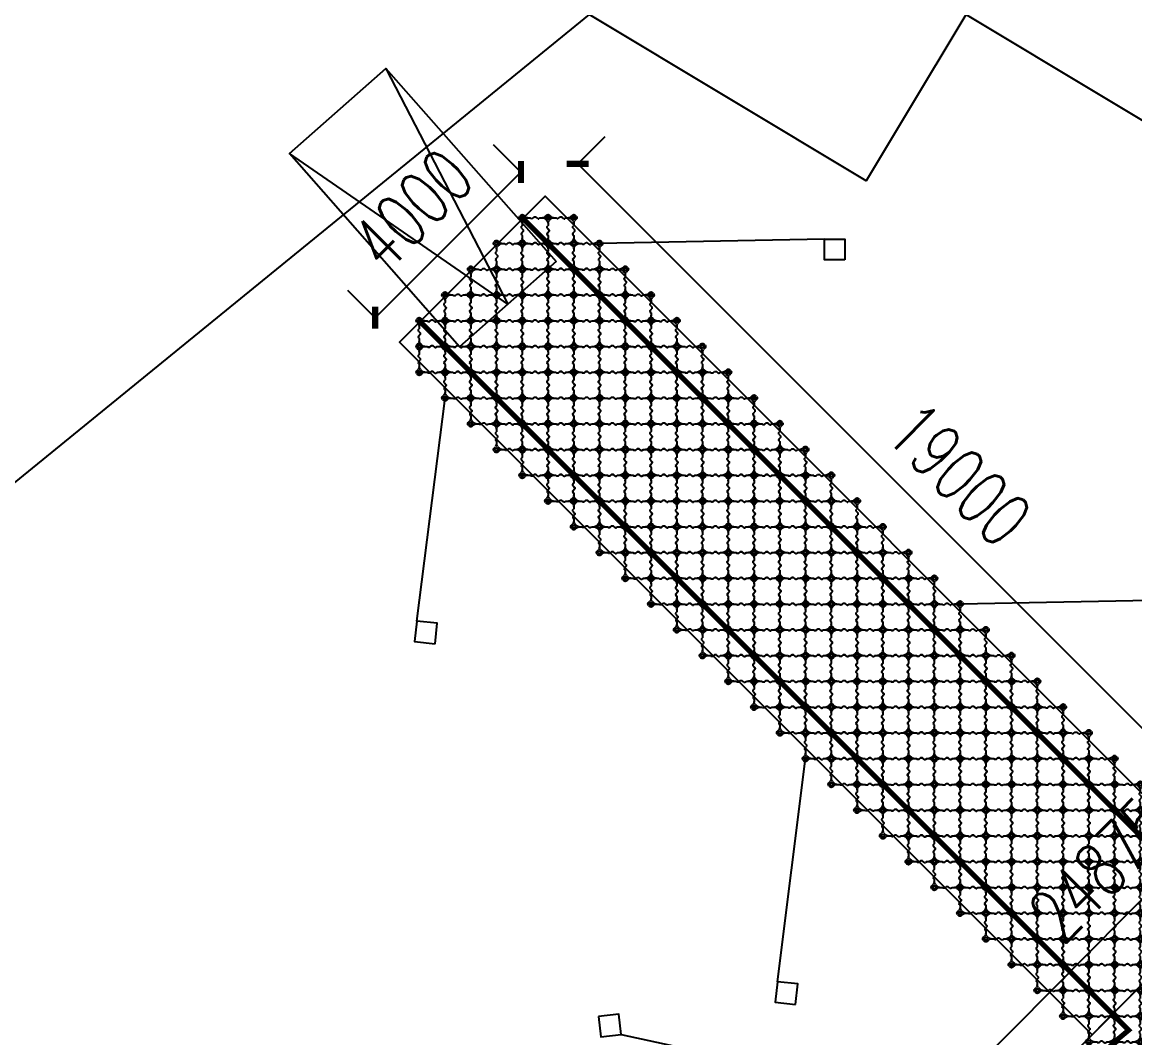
# Model space of a CAD drawing. Extents: x -2575501 to 16617496, y -2334620 to 1078419.
# Drawn here: x 13044722 to 13066322, y 383275 to 402989 of the extents above; entities that cross this region are included whole.
import ezdxf

# ---------------------------------------------------------------- set-up
doc = ezdxf.new("R2010")
doc.units = 0
doc.header["$LTSCALE"] = 10
doc.header["$MEASUREMENT"] = 0
for name, color, linetype in [('W-BRIDGE_APPROACH引桥', 4, 'Continuous'), ('W-FLOAT_BOWL浮筒', 253, 'Continuous'), ('固定锚', 5, 'Continuous'), ('平面配景', 7, 'Continuous')]:
    doc.layers.add(name, color=color, linetype=linetype)
doc.styles.add('STANDARD_T3', font='simplex.shx', dxfattribs={"width": 0.7, "bigfont": 'gbcbig.shx'})
doc.dimstyles.new('W__300', dxfattribs={"dimtxt": 1050, "dimasz": 300, "dimexe": 750, "dimexo": 900, "dimgap": 450, "dimtad": 1, "dimdec": 0, "dimzin": 0, "dimdsep": 46, "dimtxsty": 'STANDARD_T3', "dimblk": 'ARCHTICK', "dimcen": 0.09, "dimclrd": 1, "dimclre": 1, "dimclrt": 2, "dimadec": 0, "dimazin": 0, "dimtfac": 1, "dimtdec": 0, "dimtix": 1, "dimtmove": 2, "dimatfit": 3, "dimldrblk": 'ARCHTICK', "dimfxl": 1, "dimtolj": 1, "dimtzin": 0, "dimarcsym": 0})

# ---------------------------------------------------------------- blocks, each defined once
blk = doc.blocks.new('蓝浮筒')
at = {"layer": 'W-FLOAT_BOWL浮筒', "color": 5}
for p, q in [((-549, 527), (-527, 549)), ((-549, 473), (-521, 445)), ((-445, 479), (-479, 445)), ((-473, 549), (-445, 521)), ((-351, 500), (-395, 500)), ((-329, 484), (-345, 497)), ((-307, 481), (-323, 481)), ((-301, 484), (-268, 513)), ((-239, 516), (-261, 516)), ((-199, 484), (-232, 513)), ((-193, 481), (-177, 481)), ((-171, 484), (-155, 497)), ((-105, 500), (-149, 500)), ((-27, 549), (-55, 521)), ((-55, 479), (-21, 445)), ((49, 473), (21, 445)), ((27, 549), (49, 527)), ((-516, 261), (-516, 239)), ((-484, 301), (-513, 268)), ((-484, 199), (-513, 232)), ((-500, 395), (-500, 351)), ((-484, 329), (-497, 345)), ((-481, 307), (-481, 323)), ((-19, 258), (-19, 242)), ((13, 297), (-16, 264)), ((13, 203), (-16, 236)), ((0, 395), (0, 351)), ((13, 333), (3, 345)), ((16, 304), (16, 326)), ((-549, 27), (-521, 55)), ((-500, 149), (-500, 105)), ((-484, 171), (-497, 155)), ((-481, 193), (-481, 177)), ((-479, 55), (-445, 21)), ((-351, 0), (-395, 0)), ((-297, -13), (-264, 16)), ((-242, 19), (-258, 19)), ((-203, -13), (-236, 16)), ((-105, 0), (-149, 0)), ((-21, 55), (-55, 21)), ((0, 149), (0, 105)), ((13, 167), (3, 155)), ((16, 196), (16, 174)), ((49, 27), (21, 55)), ((-527, -49), (-549, -27)), ((-473, -49), (-445, -21)), ((-333, -13), (-345, -3)), ((-304, -16), (-326, -16)), ((-196, -16), (-174, -16)), ((-167, -13), (-155, -3)), ((-27, -49), (-55, -21)), ((49, -27), (27, -49))]:
    blk.add_line(p, q, dxfattribs=at)
for centre, radius, start, end in [((-522, 500), 38, 135, 225), ((-524, 500), 7, 90, 270), ((-500, 522), 38, 45, 135), ((-500, 500), 25, 106.2602, 163.7398), ((-500, 500), 25, 196.2602, 253.7398), ((-570, 395), 70, 0, 45), ((-500, 524), 7, 0, 180), ((-500, 476), 7, 180, 0), ((-430, 395), 70, 135, 180), ((-500, 500), 25, 16.2602, 73.7398), ((-500, 500), 25, 286.2602, 343.7398), ((-476, 500), 7, 270, 90), ((-395, 570), 70, 225, 270), ((-395, 430), 70, 90, 135), ((-351, 490), 10, 47.7263, 90), ((-323, 491), 10, 227.7263, 270), ((-307, 491), 10, 270, 312.2737), ((-261, 506), 10, 90, 132.2737), ((-239, 506), 10, 47.7263, 90), ((-193, 491), 10, 227.7263, 270), ((-177, 491), 10, 270, 312.2737), ((-149, 490), 10, 90, 132.2737), ((-105, 570), 70, 270, 315), ((-105, 430), 70, 45, 90), ((-24, 500), 7, 90, 270), ((0, 522), 38, 45, 135), ((0, 500), 25, 106.2602, 163.7398), ((0, 500), 25, 196.2602, 253.7398), ((-70, 395), 70, 0, 45), ((0, 524), 7, 0, 180), ((0, 476), 7, 180, 0), ((70, 395), 70, 135, 180), ((0, 500), 25, 16.2602, 73.7398), ((0, 500), 25, 286.2602, 343.7398), ((24, 500), 7, 270, 90), ((22, 500), 38, 315, 45), ((-506, 261), 10, 137.7263, 180), ((-506, 239), 10, 180, 222.2737), ((-490, 351), 10, 180, 222.2737), ((-491, 323), 10, 0, 42.2737), ((-491, 307), 10, 317.7263, 0), ((-9, 258), 10, 137.7263, 180), ((-9, 242), 10, 180, 222.2737), ((10, 351), 10, 180, 222.2737), ((6, 326), 10, 0, 42.2737), ((6, 304), 10, 317.7263, 0), ((-522, 0), 38, 135, 225), ((-524, 0), 7, 90, 270), ((-500, 0), 25, 106.2602, 163.7398), ((-570, 105), 70, 315, 0), ((-500, 24), 7, 0, 180), ((-490, 149), 10, 137.7263, 180), ((-430, 105), 70, 180, 225), ((-500, 0), 25, 16.2602, 73.7398), ((-491, 193), 10, 0, 42.2737), ((-491, 177), 10, 317.7263, 0), ((-476, 0), 7, 270, 90), ((-395, 70), 70, 225, 270), ((-395, -70), 70, 90, 135), ((-351, -10), 10, 47.7263, 90), ((-258, 9), 10, 90, 132.2737), ((-242, 9), 10, 47.7263, 90), ((-149, -10), 10, 90, 132.2737), ((-105, 70), 70, 270, 315), ((-105, -70), 70, 45, 90), ((-24, 0), 7, 90, 270), ((0, 0), 25, 106.2602, 163.7398), ((-70, 105), 70, 315, 0), ((0, 24), 7, 0, 180), ((10, 149), 10, 137.7263, 180), ((70, 105), 70, 180, 225), ((0, 0), 25, 16.2602, 73.7398), ((6, 196), 10, 0, 42.2737), ((6, 174), 10, 317.7263, 0), ((24, 0), 7, 270, 90), ((22, 0), 38, 315, 45), ((-500, -22), 38, 225, 315), ((-500, 0), 25, 196.2602, 253.7398), ((-500, -24), 7, 180, 0), ((-500, 0), 25, 286.2602, 343.7398), ((-326, -6), 10, 227.7263, 270), ((-304, -6), 10, 270, 312.2737), ((-196, -6), 10, 227.7263, 270), ((-174, -6), 10, 270, 312.2737), ((0, -22), 38, 225, 315), ((0, 0), 25, 196.2602, 253.7398), ((0, -24), 7, 180, 0), ((0, 0), 25, 286.2602, 343.7398)]:
    blk.add_arc(centre, radius, start, end, dxfattribs=at)
blk = doc.blocks.new('*U488')
blk.add_blockref('蓝浮筒', (250, -250))
blk = doc.blocks.new('*U489')
at = {"color": 0, "linetype": 'ByBlock', "lineweight": -2, "transparency": 16777216}
for p in [(0, 7000), (0, 6500), (0, 6000), (0, 5500), (0, 5000), (0, 4500), (0, 4000), (0, 3500), (0, 3000), (0, 2500), (0, 2000), (0, 1500), (0, 1000), (0, 500), (0, 0)]:
    blk.add_blockref('*U488', p, dxfattribs=at)
blk = doc.blocks.new('橙浮筒')
at = {"layer": 'W-FLOAT_BOWL浮筒', "color": 30}
for p, q in [((-549, 527), (-527, 549)), ((-549, 473), (-521, 445)), ((-445, 479), (-479, 445)), ((-473, 549), (-445, 521)), ((-351, 500), (-395, 500)), ((-329, 484), (-345, 497)), ((-307, 481), (-323, 481)), ((-301, 484), (-268, 513)), ((-239, 516), (-261, 516)), ((-199, 484), (-232, 513)), ((-193, 481), (-177, 481)), ((-171, 484), (-155, 497)), ((-105, 500), (-149, 500)), ((-27, 549), (-55, 521)), ((-55, 479), (-21, 445)), ((49, 473), (21, 445)), ((27, 549), (49, 527)), ((-516, 261), (-516, 239)), ((-484, 301), (-513, 268)), ((-484, 199), (-513, 232)), ((-500, 395), (-500, 351)), ((-484, 329), (-497, 345)), ((-481, 307), (-481, 323)), ((-19, 258), (-19, 242)), ((13, 297), (-16, 264)), ((13, 203), (-16, 236)), ((0, 395), (0, 351)), ((13, 333), (3, 345)), ((16, 304), (16, 326)), ((-549, 27), (-521, 55)), ((-500, 149), (-500, 105)), ((-484, 171), (-497, 155)), ((-481, 193), (-481, 177)), ((-479, 55), (-445, 21)), ((-351, 0), (-395, 0)), ((-297, -13), (-264, 16)), ((-242, 19), (-258, 19)), ((-203, -13), (-236, 16)), ((-105, 0), (-149, 0)), ((-21, 55), (-55, 21)), ((0, 149), (0, 105)), ((13, 167), (3, 155)), ((16, 196), (16, 174)), ((49, 27), (21, 55)), ((-527, -49), (-549, -27)), ((-473, -49), (-445, -21)), ((-333, -13), (-345, -3)), ((-304, -16), (-326, -16)), ((-196, -16), (-174, -16)), ((-167, -13), (-155, -3)), ((-27, -49), (-55, -21)), ((49, -27), (27, -49))]:
    blk.add_line(p, q, dxfattribs=at)
for centre, radius, start, end in [((-522, 500), 38, 135, 225), ((-524, 500), 7, 90, 270), ((-500, 522), 38, 45, 135), ((-500, 500), 25, 106.2602, 163.7398), ((-500, 500), 25, 196.2602, 253.7398), ((-570, 395), 70, 0, 45), ((-500, 524), 7, 0, 180), ((-500, 476), 7, 180, 0), ((-430, 395), 70, 135, 180), ((-500, 500), 25, 16.2602, 73.7398), ((-500, 500), 25, 286.2602, 343.7398), ((-476, 500), 7, 270, 90), ((-395, 570), 70, 225, 270), ((-395, 430), 70, 90, 135), ((-351, 490), 10, 47.7263, 90), ((-323, 491), 10, 227.7263, 270), ((-307, 491), 10, 270, 312.2737), ((-261, 506), 10, 90, 132.2737), ((-239, 506), 10, 47.7263, 90), ((-193, 491), 10, 227.7263, 270), ((-177, 491), 10, 270, 312.2737), ((-149, 490), 10, 90, 132.2737), ((-105, 570), 70, 270, 315), ((-105, 430), 70, 45, 90), ((-24, 500), 7, 90, 270), ((0, 522), 38, 45, 135), ((0, 500), 25, 106.2602, 163.7398), ((0, 500), 25, 196.2602, 253.7398), ((-70, 395), 70, 0, 45), ((0, 524), 7, 0, 180), ((0, 476), 7, 180, 0), ((70, 395), 70, 135, 180), ((0, 500), 25, 16.2602, 73.7398), ((0, 500), 25, 286.2602, 343.7398), ((24, 500), 7, 270, 90), ((22, 500), 38, 315, 45), ((-506, 261), 10, 137.7263, 180), ((-506, 239), 10, 180, 222.2737), ((-490, 351), 10, 180, 222.2737), ((-491, 323), 10, 0, 42.2737), ((-491, 307), 10, 317.7263, 0), ((-9, 258), 10, 137.7263, 180), ((-9, 242), 10, 180, 222.2737), ((10, 351), 10, 180, 222.2737), ((6, 326), 10, 0, 42.2737), ((6, 304), 10, 317.7263, 0), ((-522, 0), 38, 135, 225), ((-524, 0), 7, 90, 270), ((-500, 0), 25, 106.2602, 163.7398), ((-570, 105), 70, 315, 0), ((-500, 24), 7, 0, 180), ((-490, 149), 10, 137.7263, 180), ((-430, 105), 70, 180, 225), ((-500, 0), 25, 16.2602, 73.7398), ((-491, 193), 10, 0, 42.2737), ((-491, 177), 10, 317.7263, 0), ((-476, 0), 7, 270, 90), ((-395, 70), 70, 225, 270), ((-395, -70), 70, 90, 135), ((-351, -10), 10, 47.7263, 90), ((-258, 9), 10, 90, 132.2737), ((-242, 9), 10, 47.7263, 90), ((-149, -10), 10, 90, 132.2737), ((-105, 70), 70, 270, 315), ((-105, -70), 70, 45, 90), ((-24, 0), 7, 90, 270), ((0, 0), 25, 106.2602, 163.7398), ((-70, 105), 70, 315, 0), ((0, 24), 7, 0, 180), ((10, 149), 10, 137.7263, 180), ((70, 105), 70, 180, 225), ((0, 0), 25, 16.2602, 73.7398), ((6, 196), 10, 0, 42.2737), ((6, 174), 10, 317.7263, 0), ((24, 0), 7, 270, 90), ((22, 0), 38, 315, 45), ((-500, -22), 38, 225, 315), ((-500, 0), 25, 196.2602, 253.7398), ((-500, -24), 7, 180, 0), ((-500, 0), 25, 286.2602, 343.7398), ((-326, -6), 10, 227.7263, 270), ((-304, -6), 10, 270, 312.2737), ((-196, -6), 10, 227.7263, 270), ((-174, -6), 10, 270, 312.2737), ((0, -22), 38, 225, 315), ((0, 0), 25, 196.2602, 253.7398), ((0, -24), 7, 180, 0), ((0, 0), 25, 286.2602, 343.7398)]:
    blk.add_arc(centre, radius, start, end, dxfattribs=at)
blk = doc.blocks.new('*U542')
blk.add_blockref('蓝浮筒', (250, -250))
blk = doc.blocks.new('*U543')
at = {"color": 0, "linetype": 'ByBlock', "lineweight": -2, "transparency": 16777216}
for p in [(0, 4000), (0, 3500), (0, 3000), (0, 2500), (0, 2000), (0, 1500), (0, 1000), (0, 500), (0, 0)]:
    blk.add_blockref('*U542', p, dxfattribs=at)
blk = doc.blocks.new('*U544')
blk.add_blockref('蓝浮筒', (250, -250))
blk = doc.blocks.new('*U545')
at = {"color": 0, "linetype": 'ByBlock', "lineweight": -2, "transparency": 16777216}
for p in [(0, 4000), (0, 3500), (0, 3000), (0, 2500), (0, 2000), (0, 1500), (0, 1000), (0, 500), (0, 0)]:
    blk.add_blockref('*U544', p, dxfattribs=at)
blk = doc.blocks.new('*U546')
blk.add_blockref('蓝浮筒', (250, -250))
blk = doc.blocks.new('*U547')
at = {"color": 0, "linetype": 'ByBlock', "lineweight": -2, "transparency": 16777216}
for p in [(0, 4000), (0, 3500), (0, 3000), (0, 2500), (0, 2000), (0, 1500), (0, 1000), (0, 500), (0, 0)]:
    blk.add_blockref('*U546', p, dxfattribs=at)
blk = doc.blocks.new('*U548')
blk.add_blockref('蓝浮筒', (250, -250))
blk = doc.blocks.new('*U549')
at = {"color": 0, "linetype": 'ByBlock', "lineweight": -2, "transparency": 16777216}
for p in [(0, 4000), (0, 3500), (0, 3000), (0, 2500), (0, 2000), (0, 1500), (0, 1000), (0, 500), (0, 0)]:
    blk.add_blockref('*U548', p, dxfattribs=at)
blk = doc.blocks.new('*U550')
blk.add_blockref('蓝浮筒', (250, -250))
blk = doc.blocks.new('*U551')
at = {"color": 0, "linetype": 'ByBlock', "lineweight": -2, "transparency": 16777216}
for p in [(0, 4000), (0, 3500), (0, 3000), (0, 2500), (0, 2000), (0, 1500), (0, 1000), (0, 500), (0, 0)]:
    blk.add_blockref('*U550', p, dxfattribs=at)
blk = doc.blocks.new('*U552')
blk.add_blockref('蓝浮筒', (250, -250))
blk = doc.blocks.new('*U553')
at = {"color": 0, "linetype": 'ByBlock', "lineweight": -2, "transparency": 16777216}
for p in [(0, 4000), (0, 3500), (0, 3000), (0, 2500), (0, 2000), (0, 1500), (0, 1000), (0, 500), (0, 0)]:
    blk.add_blockref('*U552', p, dxfattribs=at)
blk = doc.blocks.new('*U554')
blk.add_blockref('蓝浮筒', (250, -250))
blk = doc.blocks.new('*U555')
at = {"color": 0, "linetype": 'ByBlock', "lineweight": -2, "transparency": 16777216}
for p in [(0, 4000), (0, 3500), (0, 3000), (0, 2500), (0, 2000), (0, 1500), (0, 1000), (0, 500), (0, 0)]:
    blk.add_blockref('*U554', p, dxfattribs=at)
blk = doc.blocks.new('*U556')
blk.add_blockref('蓝浮筒', (250, -250))
blk = doc.blocks.new('*U557')
at = {"color": 0, "linetype": 'ByBlock', "lineweight": -2, "transparency": 16777216}
for p in [(0, 4000), (0, 3500), (0, 3000), (0, 2500), (0, 2000), (0, 1500), (0, 1000), (0, 500), (0, 0)]:
    blk.add_blockref('*U556', p, dxfattribs=at)
blk = doc.blocks.new('*U558')
blk.add_blockref('蓝浮筒', (250, -250))
blk = doc.blocks.new('*U559')
at = {"color": 0, "linetype": 'ByBlock', "lineweight": -2, "transparency": 16777216}
for p in [(0, 4000), (0, 3500), (0, 3000), (0, 2500), (0, 2000), (0, 1500), (0, 1000), (0, 500), (0, 0)]:
    blk.add_blockref('*U558', p, dxfattribs=at)
blk = doc.blocks.new('*U560')
blk.add_blockref('蓝浮筒', (250, -250))
blk = doc.blocks.new('*U561')
at = {"color": 0, "linetype": 'ByBlock', "lineweight": -2, "transparency": 16777216}
for p in [(0, 4000), (0, 3500), (0, 3000), (0, 2500), (0, 2000), (0, 1500), (0, 1000), (0, 500), (0, 0)]:
    blk.add_blockref('*U560', p, dxfattribs=at)
blk = doc.blocks.new('*U562')
blk.add_blockref('蓝浮筒', (250, -250))
blk = doc.blocks.new('*U563')
at = {"color": 0, "linetype": 'ByBlock', "lineweight": -2, "transparency": 16777216}
for p in [(0, 4000), (0, 3500), (0, 3000), (0, 2500), (0, 2000), (0, 1500), (0, 1000), (0, 500), (0, 0)]:
    blk.add_blockref('*U562', p, dxfattribs=at)
blk = doc.blocks.new('*U564')
blk.add_blockref('蓝浮筒', (250, -250))
blk = doc.blocks.new('*U565')
at = {"color": 0, "linetype": 'ByBlock', "lineweight": -2, "transparency": 16777216}
for p in [(0, 4000), (0, 3500), (0, 3000), (0, 2500), (0, 2000), (0, 1500), (0, 1000), (0, 500), (0, 0)]:
    blk.add_blockref('*U564', p, dxfattribs=at)
blk = doc.blocks.new('*U580')
blk.add_blockref('蓝浮筒', (250, -250))
blk = doc.blocks.new('*U581')
at = {"color": 0, "linetype": 'ByBlock', "lineweight": -2, "transparency": 16777216}
for p in [(0, 4000), (0, 3500), (0, 3000), (0, 2500), (0, 2000), (0, 1500), (0, 1000), (0, 500), (0, 0)]:
    blk.add_blockref('*U580', p, dxfattribs=at)
blk = doc.blocks.new('*U582')
blk.add_blockref('蓝浮筒', (250, -250))
blk = doc.blocks.new('*U583')
at = {"color": 0, "linetype": 'ByBlock', "lineweight": -2, "transparency": 16777216}
for p in [(0, 4000), (0, 3500), (0, 3000), (0, 2500), (0, 2000), (0, 1500), (0, 1000), (0, 500), (0, 0)]:
    blk.add_blockref('*U582', p, dxfattribs=at)
blk = doc.blocks.new('*U584')
blk.add_blockref('蓝浮筒', (250, -250))
blk = doc.blocks.new('*U585')
at = {"color": 0, "linetype": 'ByBlock', "lineweight": -2, "transparency": 16777216}
for p in [(0, 4000), (0, 3500), (0, 3000), (0, 2500), (0, 2000), (0, 1500), (0, 1000), (0, 500), (0, 0)]:
    blk.add_blockref('*U584', p, dxfattribs=at)
blk = doc.blocks.new('*U586')
blk.add_blockref('蓝浮筒', (250, -250))
blk = doc.blocks.new('*U587')
at = {"color": 0, "linetype": 'ByBlock', "lineweight": -2, "transparency": 16777216}
for p in [(0, 4000), (0, 3500), (0, 3000), (0, 2500), (0, 2000), (0, 1500), (0, 1000), (0, 500), (0, 0)]:
    blk.add_blockref('*U586', p, dxfattribs=at)
blk = doc.blocks.new('*U566')
blk.add_blockref('蓝浮筒', (250, -250))
blk = doc.blocks.new('*U567')
at = {"color": 0, "linetype": 'ByBlock', "lineweight": -2, "transparency": 16777216}
for p in [(0, 4000), (0, 3500), (0, 3000), (0, 2500), (0, 2000), (0, 1500), (0, 1000), (0, 500), (0, 0)]:
    blk.add_blockref('*U566', p, dxfattribs=at)
blk = doc.blocks.new('*U568')
blk.add_blockref('蓝浮筒', (250, -250))
blk = doc.blocks.new('*U569')
at = {"color": 0, "linetype": 'ByBlock', "lineweight": -2, "transparency": 16777216}
for p in [(0, 4000), (0, 3500), (0, 3000), (0, 2500), (0, 2000), (0, 1500), (0, 1000), (0, 500), (0, 0)]:
    blk.add_blockref('*U568', p, dxfattribs=at)
blk = doc.blocks.new('*U570')
blk.add_blockref('蓝浮筒', (250, -250))
blk = doc.blocks.new('*U571')
at = {"color": 0, "linetype": 'ByBlock', "lineweight": -2, "transparency": 16777216}
for p in [(0, 4000), (0, 3500), (0, 3000), (0, 2500), (0, 2000), (0, 1500), (0, 1000), (0, 500), (0, 0)]:
    blk.add_blockref('*U570', p, dxfattribs=at)
blk = doc.blocks.new('*U572')
blk.add_blockref('蓝浮筒', (250, -250))
blk = doc.blocks.new('*U573')
at = {"color": 0, "linetype": 'ByBlock', "lineweight": -2, "transparency": 16777216}
for p in [(0, 4000), (0, 3500), (0, 3000), (0, 2500), (0, 2000), (0, 1500), (0, 1000), (0, 500), (0, 0)]:
    blk.add_blockref('*U572', p, dxfattribs=at)
blk = doc.blocks.new('*U574')
blk.add_blockref('蓝浮筒', (250, -250))
blk = doc.blocks.new('*U575')
at = {"color": 0, "linetype": 'ByBlock', "lineweight": -2, "transparency": 16777216}
for p in [(0, 4000), (0, 3500), (0, 3000), (0, 2500), (0, 2000), (0, 1500), (0, 1000), (0, 500), (0, 0)]:
    blk.add_blockref('*U574', p, dxfattribs=at)
blk = doc.blocks.new('*U576')
blk.add_blockref('蓝浮筒', (250, -250))
blk = doc.blocks.new('*U577')
at = {"color": 0, "linetype": 'ByBlock', "lineweight": -2, "transparency": 16777216}
for p in [(0, 4000), (0, 3500), (0, 3000), (0, 2500), (0, 2000), (0, 1500), (0, 1000), (0, 500), (0, 0)]:
    blk.add_blockref('*U576', p, dxfattribs=at)
blk = doc.blocks.new('*U578')
blk.add_blockref('蓝浮筒', (250, -250))
blk = doc.blocks.new('*U579')
at = {"color": 0, "linetype": 'ByBlock', "lineweight": -2, "transparency": 16777216}
for p in [(0, 3500), (0, 3000), (0, 2500), (0, 2000), (0, 1500), (0, 1000), (0, 500), (0, 0)]:
    blk.add_blockref('*U578', p, dxfattribs=at)
blk = doc.blocks.new('*U588')
blk.add_blockref('蓝浮筒', (250, -250))
blk = doc.blocks.new('*U589')
at = {"color": 0, "linetype": 'ByBlock', "lineweight": -2, "transparency": 16777216}
for p in [(0, 2500), (0, 2000), (0, 1500), (0, 1000), (0, 500), (0, 0)]:
    blk.add_blockref('*U588', p, dxfattribs=at)
blk = doc.blocks.new('*U590')
blk.add_blockref('蓝浮筒', (250, -250))
blk = doc.blocks.new('*U591')
at = {"color": 0, "linetype": 'ByBlock', "lineweight": -2, "transparency": 16777216}
for p in [(0, 1500), (0, 1000), (0, 500), (0, 0)]:
    blk.add_blockref('*U590', p, dxfattribs=at)
blk = doc.blocks.new('*U592')
blk.add_blockref('蓝浮筒', (250, -250))
blk = doc.blocks.new('*U593')
at = {"color": 0, "linetype": 'ByBlock', "lineweight": -2, "transparency": 16777216}
for p in [(0, 500), (0, 0)]:
    blk.add_blockref('*U592', p, dxfattribs=at)
blk = doc.blocks.new('_ArchTick')
at = {"color": 0, "linetype": 'ByBlock', "const_width": 0.4}
blk.add_lwpolyline([(-0.5, -0.5), (0.5, 0.5)], dxfattribs=at)
blk = doc.blocks.new('*D619')
at = {"color": 1, "lineweight": -2, "transparency": 16777216}
for p, q in [((13058430, 354159), (13058430, 353408)), ((13058430, 354158), (13075930, 354158)), ((13075930, 354159), (13075930, 353408))]:
    blk.add_line(p, q, dxfattribs=at)
at = {"layer": 'Defpoints', "color": 0, "transparency": 16777216}
for p in [(13075930, 389372), (13058430, 371694), (13075930, 354158)]:
    blk.add_point(p, dxfattribs=at)
at = {"color": 1, "lineweight": -2, "transparency": 16777216, "xscale": 300, "yscale": 300, "zscale": 300, "rotation": 180}
blk.add_blockref('_ArchTick', (13058430, 354158), dxfattribs=at)
at = {"color": 1, "lineweight": -2, "transparency": 16777216, "xscale": 300, "yscale": 300, "zscale": 300}
blk.add_blockref('_ArchTick', (13075930, 354158), dxfattribs=at)
at = {"transparency": 16777216, "insert": (13067180, 355133), "char_height": 1050, "attachment_point": 5, "style": 'STANDARD_T3'}
blk.add_mtext('\\A1;17500', dxfattribs=at)
blk = doc.blocks.new('*D620')
at = {"color": 1, "lineweight": -2, "transparency": 16777216}
for p, q in [((13075101, 394693), (13074567, 395221)), ((13057600, 377016), (13075100, 394694)), ((13057601, 377015), (13057067, 377544))]:
    blk.add_line(p, q, dxfattribs=at)
at = {"layer": 'Defpoints', "color": 0, "transparency": 16777216}
for p in [(13075100, 394694), (13075930, 393872), (13058430, 376194)]:
    blk.add_point(p, dxfattribs=at)
at = {"color": 1, "lineweight": -2, "transparency": 16777216, "xscale": 300, "yscale": 300, "zscale": 300}
for p, rotation in [((13075100, 394694), 45.28937756364501), ((13057600, 377016), 225.289377563645)]:
    blk.add_blockref('_ArchTick', p, dxfattribs=dict(at, rotation=rotation))
at = {"transparency": 16777216, "insert": (13065657, 386541), "char_height": 1050, "attachment_point": 5, "rotation": 45.2894, "style": 'STANDARD_T3'}
blk.add_mtext('\\A1;24875', dxfattribs=at)
blk = doc.blocks.new('*D622')
at = {"color": 1, "lineweight": -2, "transparency": 16777216}
for p, q in [((13055507, 400241), (13056037, 400771)), ((13068942, 386806), (13055507, 400241)), ((13068942, 386806), (13069472, 387336))]:
    blk.add_line(p, q, dxfattribs=at)
at = {"layer": 'Defpoints', "color": 0, "transparency": 16777216}
for p in [(13055507, 400241), (13054875, 399610), (13068310, 386174)]:
    blk.add_point(p, dxfattribs=at)
at = {"color": 1, "lineweight": -2, "transparency": 16777216, "xscale": 300, "yscale": 300, "zscale": 300}
for p, rotation in [((13055507, 400241), 135.0000000376663), ((13068942, 386806), 315.0000000376663)]:
    blk.add_blockref('_ArchTick', p, dxfattribs=dict(at, rotation=rotation))
at = {"transparency": 16777216, "insert": (13062914, 394213), "char_height": 1050, "attachment_point": 5, "rotation": 315, "style": 'STANDARD_T3'}
blk.add_mtext('\\A1;19000', dxfattribs=at)
blk = doc.blocks.new('*D625')
at = {"color": 1, "lineweight": -2, "transparency": 16777216}
for p, q in [((13054404, 400081), (13053873, 400612)), ((13054404, 400081), (13051575, 397253)), ((13051575, 397253), (13051045, 397783))]:
    blk.add_line(p, q, dxfattribs=at)
at = {"layer": 'Defpoints', "color": 0, "transparency": 16777216}
for p in [(13054875, 399610), (13051575, 397253), (13052047, 396781)]:
    blk.add_point(p, dxfattribs=at)
at = {"color": 1, "lineweight": -2, "transparency": 16777216, "xscale": 300, "yscale": 300, "zscale": 300}
for p, rotation in [((13054404, 400081), 45.00000003767522), ((13051575, 397253), 225.0000000376752)]:
    blk.add_blockref('_ArchTick', p, dxfattribs=dict(at, rotation=rotation))
at = {"transparency": 16777216, "insert": (13052300, 399356), "char_height": 1050, "attachment_point": 5, "rotation": 45, "style": 'STANDARD_T3'}
blk.add_mtext('\\A1;4000', dxfattribs=at)
blk = doc.blocks.new('*D626')
at = {"color": 1, "lineweight": -2, "transparency": 16777216}
for p, q in [((12965930, 351176), (12965930, 350425)), ((12965930, 351175), (13075930, 351175)), ((13075930, 351176), (13075930, 350425))]:
    blk.add_line(p, q, dxfattribs=at)
at = {"layer": 'Defpoints', "color": 0, "transparency": 16777216}
for p in [(12965930, 389372), (13075930, 389372), (13075930, 351175)]:
    blk.add_point(p, dxfattribs=at)
at = {"color": 1, "lineweight": -2, "transparency": 16777216, "xscale": 300, "yscale": 300, "zscale": 300, "rotation": 180}
blk.add_blockref('_ArchTick', (12965930, 351175), dxfattribs=at)
at = {"color": 1, "lineweight": -2, "transparency": 16777216, "xscale": 300, "yscale": 300, "zscale": 300}
blk.add_blockref('_ArchTick', (13075930, 351175), dxfattribs=at)
at = {"transparency": 16777216, "insert": (13020930, 352150), "char_height": 1050, "attachment_point": 5, "style": 'STANDARD_T3'}
blk.add_mtext('\\A1;110000', dxfattribs=at)
blk = doc.blocks.new('渔船')
at = {"layer": '平面配景'}
for p, q in [((-810, 200), (-378, 287)), ((-378, 287), (-378, -265)), ((-378, 287), (-70, 283)), ((-70, 283), (332, 268)), ((332, 268), (553, 240)), ((553, 240), (727, 200)), ((-810, -178), (-1241, 10)), ((-810, 200), (-1237, 11)), ((727, 200), (1154, 11)), ((727, -178), (1157, 10)), ((2210, 11), (1156, 11)), ((-810, -178), (-378, -265)), ((553, -218), (727, -178)), ((-378, -265), (-70, -261)), ((-70, -261), (332, -245)), ((332, -245), (553, -218))]:
    blk.add_line(p, q, dxfattribs=at)
blk.add_lwpolyline([(190, -478), (727, -423), (1129, -360), (1555, -257), (1902, -139), (2210, 11), (1902, 161), (1555, 279), (1129, 382), (727, 445), (190, 500), (-425, 500), (-1096, 429), (-1396, 366), (-1640, 272), (-1790, 169), (-1790, -147), (-1640, -249), (-1396, -344), (-1096, -407), (-425, -478)], close=True, dxfattribs=at)
blk = doc.blocks.new('*U666')
at = {"rotation": 180}
blk.add_blockref('渔船', (210, 11), dxfattribs=at)
blk = doc.blocks.new('*U667')
at = {"color": 0, "linetype": 'ByBlock', "lineweight": -2, "transparency": 16777216}
for p in [(0, 0), (0, -2121), (0, -4242), (0, -6363), (0, -8484), (0, -10605), (0, -12726), (0, -14847), (0, -16968), (0, -19089), (0, -21210)]:
    blk.add_blockref('*U666', p, dxfattribs=at)
blk = doc.blocks.new('*U660')
at = {"color": 5, "const_width": 20, "elevation": 0}
blk.add_lwpolyline([(636, -71, 1), (778, 71, 1)], format="xyb", close=True, dxfattribs=at)
blk = doc.blocks.new('*U661')
at = {"color": 0, "linetype": 'ByBlock', "lineweight": -2, "transparency": 16777216, "rotation": 135.0000000000063}
for p in [(12968433, 387192), (12969932, 385692), (12971432, 384192), (12972932, 382693), (12974432, 381193), (12975932, 379693), (12977431, 378193), (12978931, 376694), (12980431, 375194), (12981931, 373694), (12983430, 372194)]:
    blk.add_blockref('*U660', p, dxfattribs=at)

msp = doc.modelspace()

# ---------------------------------------------------------------- linework, layer by layer
msp.add_lwpolyline([(13079580.7, 476295.5), (13079580.7, 442861.4), (13055729.1, 403140.3), (13030862.9, 382898.7, -0.15531), (13020739.5, 383023.6), (12995304.9, 394401.6), (12976223.6, 409495.6), (12930905.5, 419028.7), (12875251.7, 424589.7), (12864916, 442067), (12875251.7, 504032.1), (12850129.8, 597450.4), (12844840.1, 629833.5), (12828215.8, 657779.2), (12792229.1, 655824.9), (12759567.3, 636087.1), (12761497.4, 616316.3), (12751903.3, 575247.3), (12732722, 540031.9), (12728028, 497856.6), (12716455.5, 476292.5)], format="xyb")
for points in [[(13063792.2, 416568.1), (13069167.8, 413340.2), (13061104.6, 399912.4), (13055729.1, 403140.3)], [(13071106, 416568.1), (13076481.6, 413340.2), (13068418.5, 399912.4), (13063042.9, 403140.3)], [(13065496.2, 383331.8), (13068310.3, 386174.5), (13054875.3, 399609.5), (13052046.9, 396781.1)], [(13058430.4, 376194.2), (13058430.4, 371694.2), (13075930.4, 389371.9), (13075930.4, 393871.9)]]:
    msp.add_lwpolyline(points, close=True)
at = {"color": 6, "const_width": 100}
for points in [[(12985430.4, 397694.2), (12973430.4, 385694.2), (12966430.4, 392694.2), (12966430.4, 389194.2), (12983430.4, 372194.2), (12993930.4, 372194.2), (12993930.4, 357194.2), (12996930.4, 357194.2), (12996930.4, 372194.2), (13044930.4, 372194.2), (13044930.4, 357194.2), (13047930.4, 357194.2), (13047930.4, 372194.2), (13058430.4, 372194.2), (13075430.4, 389194.2), (13075430.4, 392694.2), (13068180.3, 385444.1), (13054430.4, 399194.2)], [(13052430.4, 397194.2), (13065930.4, 383694.2), (13066203.3, 383421.3), (13065930.4, 383194.2), (13058930.4, 376194.2), (13058430.4, 375194.2), (12983430.4, 375194.2), (12982930.4, 376194.2), (12975930.4, 383194.2), (12975680.4, 383444.2), (12975930.4, 383694.2), (12987930.4, 395694.2)]]:
    msp.add_lwpolyline(points, dxfattribs=at)
at = {"layer": 'W-BRIDGE_APPROACH引桥'}
msp.add_lwpolyline([(13055089.5, 398342.7), (13053214, 396689.6), (13049907.8, 400440.5), (13051783.3, 402093.6)], close=True, dxfattribs=at)
msp.add_lwpolyline([(13051783.3, 402093.6), (13054151.7, 397516.1), (13049907.8, 400440.5)], dxfattribs=at)
at = {"layer": '固定锚'}
for points in [[(13060295.7, 398775.1), (13055930.4, 398694.2)], [(13052382.5, 391362.7), (13052930.4, 395694.2)], [(13067295.7, 391775.1), (13062930.4, 391694.2)], [(13059382.5, 384362.7), (13059930.4, 388694.2)], [(13056351.2, 383336), (13063930.4, 381694.2)]]:
    msp.add_lwpolyline(points, dxfattribs=at)
for points in [[(13060695.7, 398375.1), (13060295.7, 398375.1), (13060295.7, 398775.1), (13060695.7, 398775.1)], [(13052737.4, 390922.2), (13052780.2, 391319.9), (13052382.5, 391362.7), (13052339.7, 390965)], [(13059737.4, 383922.2), (13059780.2, 384319.9), (13059382.5, 384362.7), (13059339.7, 383965)], [(13055909.3, 383689.1), (13055953.6, 383291.6), (13056351.2, 383336), (13056306.8, 383733.5)]]:
    msp.add_lwpolyline(points, close=True, dxfattribs=at)

# ---------------------------------------------------------------- block references
at = {"xscale": -1}
for name, p in [('橙浮筒', (13054430.4, 398694.2)), ('橙浮筒', (13054930.4, 398694.2)), ('橙浮筒', (13053930.4, 398194.2)), ('*U579', (13054680.4, 394944.2)), ('*U577', (13055180.4, 394444.2)), ('橙浮筒', (13055430.4, 398194.2)), ('橙浮筒', (13053430.4, 397694.2)), ('*U589', (13054180.4, 395444.2)), ('*U575', (13055680.4, 393944.2)), ('橙浮筒', (13055930.4, 397694.2)), ('橙浮筒', (13052930.4, 397194.2)), ('*U591', (13053680.4, 395944.2)), ('*U573', (13056180.4, 393444.2)), ('橙浮筒', (13056430.4, 397194.2)), ('橙浮筒', (13052430.4, 396694.2)), ('*U593', (13053180.4, 396444.2)), ('*U571', (13056680.4, 392944.2)), ('橙浮筒', (13056930.4, 396694.2)), ('橙浮筒', (13052430.4, 396194.2)), ('*U569', (13057180.4, 392444.2)), ('橙浮筒', (13057430.4, 396194.2)), ('橙浮筒', (13052930.4, 395694.2)), ('*U567', (13057680.4, 391944.2)), ('橙浮筒', (13057930.4, 395694.2)), ('橙浮筒', (13053430.4, 395194.2)), ('*U587', (13058180.4, 391444.2)), ('橙浮筒', (13058430.4, 395194.2)), ('橙浮筒', (13053930.4, 394694.2)), ('*U585', (13058680.4, 390944.2)), ('橙浮筒', (13058930.4, 394694.2)), ('橙浮筒', (13054430.4, 394194.2)), ('*U583', (13059180.4, 390444.2)), ('橙浮筒', (13059430.4, 394194.2)), ('橙浮筒', (13054930.4, 393694.2)), ('*U581', (13059680.4, 389944.2)), ('橙浮筒', (13059930.4, 393694.2)), ('橙浮筒', (13055430.4, 393194.2)), ('*U565', (13060180.4, 389444.2)), ('橙浮筒', (13060430.4, 393194.2)), ('橙浮筒', (13055930.4, 392694.2)), ('*U563', (13060680.4, 388944.2)), ('橙浮筒', (13060930.4, 392694.2)), ('橙浮筒', (13056430.4, 392194.2)), ('*U561', (13061180.4, 388444.2)), ('橙浮筒', (13061430.4, 392194.2)), ('橙浮筒', (13056930.4, 391694.2)), ('*U559', (13061680.4, 387944.2)), ('橙浮筒', (13061930.4, 391694.2)), ('橙浮筒', (13057430.4, 391194.2)), ('*U557', (13062180.4, 387444.2)), ('橙浮筒', (13062430.4, 391194.2)), ('橙浮筒', (13057930.4, 390694.2)), ('*U555', (13062680.4, 386944.2)), ('橙浮筒', (13062930.4, 390694.2)), ('橙浮筒', (13058430.4, 390194.2)), ('*U553', (13063180.4, 386444.2)), ('橙浮筒', (13063430.4, 390194.2)), ('橙浮筒', (13058930.4, 389694.2)), ('*U551', (13063680.4, 385944.2)), ('橙浮筒', (13063930.4, 389694.2)), ('橙浮筒', (13059430.4, 389194.2)), ('*U549', (13064180.4, 385444.2)), ('橙浮筒', (13064430.4, 389194.2)), ('橙浮筒', (13059930.4, 388694.2)), ('*U547', (13064680.4, 384944.2)), ('橙浮筒', (13064930.4, 388694.2)), ('橙浮筒', (13060430.4, 388194.2)), ('*U545', (13065180.4, 384444.2)), ('橙浮筒', (13065430.4, 388194.2)), ('*U661', (26042360.8, 500)), ('橙浮筒', (13060930.4, 387694.2)), ('*U543', (13065680.4, 383944.2)), ('橙浮筒', (13065930.4, 387694.2)), ('橙浮筒', (13061430.4, 387194.2)), ('*U489', (13066180.4, 380444.2)), ('橙浮筒', (13061930.4, 386694.2)), ('橙浮筒', (13062430.4, 386194.2)), ('橙浮筒', (13062930.4, 385694.2)), ('橙浮筒', (13063430.4, 385194.2)), ('橙浮筒', (13063930.4, 384694.2)), ('橙浮筒', (13064430.4, 384194.2)), ('橙浮筒', (13064930.4, 383694.2)), ('橙浮筒', (13065430.4, 383194.2))]:
    msp.add_blockref(name, p, dxfattribs=at)
at = {"rotation": 134.5516957989555}
msp.add_blockref('*U667', (13061221.6, 371373.3), dxfattribs=at)

# ---------------------------------------------------------------- dimensions: what is measured, and where the dimension line sits
for p1, p2, distance, picture, middle in [((13054875.3, 399609.5), (13052046.9, 396781.1), -667.1, '*D625', (13052299.9, 399356.4)), ((13068310.3, 386174.5), (13054875.3, 399609.5), -893.3, '*D622', (13062913.9, 394213.1)), ((13058430.4, 376194.2), (13075930.4, 393871.9), 1168.1, '*D620', (13065657.3, 386540.8)), ((12965930.4, 389371.9), (13075930.4, 389371.9), -38196.9, '*D626', (13020930.4, 352150))]:
    dim = msp.add_aligned_dim(p1=p1, p2=p2, distance=distance, dimstyle='W__300', override={"dimclrt": 256, "dimfxlon": 1})
    dim.commit()
    dim.dimension.update_dxf_attribs({"geometry": picture, "text_midpoint": middle})
dim = msp.add_linear_dim(base=(13075930.4, 354157.9), p1=(13058430.4, 371694.2), p2=(13075930.4, 389371.9), dimstyle='W__300', override={"dimclrt": 256, "dimfxlon": 1})
dim.commit()
dim.dimension.update_dxf_attribs({"geometry": '*D619', "text_midpoint": (13067180.4, 355132.9)})

doc.saveas('drawing.dxf')
